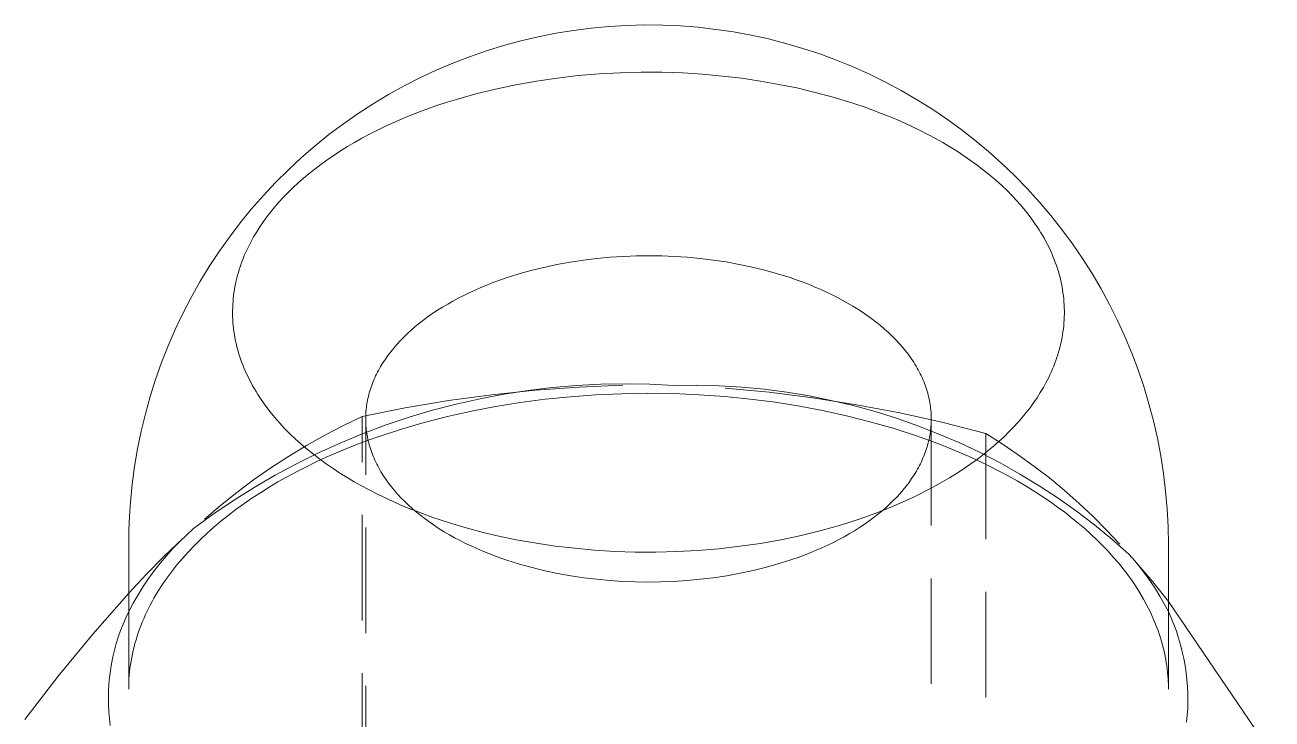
# Model space of a CAD drawing. Header units: millimetres. Extents: x -427 to 4679, y -324 to 2971.
# Drawn here: x 4323.61 to 4338.6, y 914.58 to 922.93 of the extents above; entities that cross this region are included whole.
import ezdxf

# ---------------------------------------------------------------- set-up
doc = ezdxf.new("R2010")
doc.units = ezdxf.units.MM
doc.linetypes.add('HIDDEN', pattern=[1.905, 1.27, -0.635])
doc.layers.add('ZANO_R', color=7, linetype='Continuous', lineweight=0)
doc.layers.add('ZANO_R_przerywana', color=7, linetype='HIDDEN', lineweight=0)

msp = doc.modelspace()

# ---------------------------------------------------------------- linework, layer by layer
at = {"layer": 'ZANO_R'}
for p, q in [((4330.417, 922.896), (4330.632, 922.916)), ((4330.632, 922.916), (4330.847, 922.929)), ((4330.847, 922.929), (4331.062, 922.934)), ((4331.062, 922.934), (4331.278, 922.932)), ((4331.278, 922.932), (4331.492, 922.922)), ((4331.492, 922.922), (4331.705, 922.906)), ((4331.705, 922.906), (4331.918, 922.881)), ((4329.57, 922.743), (4329.78, 922.792)), ((4329.78, 922.792), (4329.991, 922.834)), ((4329.991, 922.834), (4330.204, 922.869)), ((4330.204, 922.869), (4330.417, 922.896)), ((4331.918, 922.881), (4332.13, 922.85)), ((4332.13, 922.85), (4332.341, 922.811)), ((4332.341, 922.811), (4332.551, 922.765)), ((4332.551, 922.765), (4332.758, 922.712)), ((4328.953, 922.552), (4329.157, 922.622)), ((4329.157, 922.622), (4329.363, 922.686)), ((4329.363, 922.686), (4329.57, 922.743)), ((4332.758, 922.712), (4332.964, 922.652)), ((4332.964, 922.652), (4333.168, 922.585)), ((4328.554, 922.389), (4328.753, 922.474)), ((4328.753, 922.474), (4328.953, 922.552)), ((4333.168, 922.585), (4333.369, 922.511)), ((4333.369, 922.511), (4333.567, 922.43)), ((4328.359, 922.298), (4328.554, 922.389)), ((4333.567, 922.43), (4333.763, 922.342)), ((4333.763, 922.342), (4333.955, 922.247)), ((4327.979, 922.096), (4328.168, 922.2)), ((4328.168, 922.2), (4328.359, 922.298)), ((4333.955, 922.247), (4334.144, 922.147)), ((4327.795, 921.985), (4327.979, 922.096)), ((4334.144, 922.147), (4334.33, 922.039)), ((4334.33, 922.039), (4334.512, 921.925)), ((4327.438, 921.744), (4327.614, 921.867)), ((4327.614, 921.867), (4327.795, 921.985)), ((4334.512, 921.925), (4334.689, 921.806)), ((4327.265, 921.615), (4327.438, 921.744)), ((4334.689, 921.806), (4334.863, 921.68)), ((4327.098, 921.479), (4327.265, 921.615)), ((4334.863, 921.68), (4335.032, 921.548)), ((4326.935, 921.338), (4327.098, 921.479)), ((4335.032, 921.548), (4335.196, 921.411)), ((4335.196, 921.411), (4335.356, 921.268)), ((4326.777, 921.192), (4326.935, 921.338)), ((4335.356, 921.268), (4335.511, 921.119)), ((4326.624, 921.04), (4326.777, 921.192)), ((4335.511, 921.119), (4335.66, 920.965)), ((4326.477, 920.883), (4326.624, 921.04)), ((4335.66, 920.965), (4335.804, 920.807)), ((4326.335, 920.721), (4326.477, 920.883)), ((4335.804, 920.807), (4335.943, 920.643)), ((4326.199, 920.554), (4326.335, 920.721)), ((4326.068, 920.383), (4326.199, 920.554)), ((4335.943, 920.643), (4336.076, 920.475)), ((4325.944, 920.207), (4326.068, 920.383)), ((4336.076, 920.475), (4336.203, 920.302)), ((4325.826, 920.027), (4325.944, 920.207)), ((4336.203, 920.302), (4336.324, 920.126)), ((4336.324, 920.126), (4336.439, 919.945)), ((4325.714, 919.843), (4325.826, 920.027)), ((4336.439, 919.945), (4336.548, 919.76)), ((4325.608, 919.655), (4325.714, 919.843)), ((4336.548, 919.76), (4336.65, 919.572)), ((4325.509, 919.464), (4325.608, 919.655)), ((4325.416, 919.27), (4325.509, 919.464)), ((4336.65, 919.572), (4336.746, 919.38)), ((4336.746, 919.38), (4336.835, 919.185)), ((4325.331, 919.072), (4325.416, 919.27)), ((4336.835, 919.185), (4336.917, 918.987)), ((4325.252, 918.872), (4325.331, 919.072)), ((4325.18, 918.669), (4325.252, 918.872)), ((4336.917, 918.987), (4336.993, 918.786)), ((4336.993, 918.786), (4337.061, 918.583)), ((4325.115, 918.463), (4325.18, 918.669)), ((4337.061, 918.583), (4337.123, 918.378)), ((4325.057, 918.256), (4325.115, 918.463)), ((4325.007, 918.046), (4325.057, 918.256)), ((4337.123, 918.378), (4337.177, 918.171)), ((4337.177, 918.171), (4337.225, 917.962)), ((4324.964, 917.835), (4325.007, 918.046)), ((4337.225, 917.962), (4337.265, 917.751)), ((4324.928, 917.623), (4324.964, 917.835)), ((4337.265, 917.751), (4337.298, 917.539)), ((4324.899, 917.41), (4324.928, 917.623)), ((4337.298, 917.539), (4337.324, 917.326)), ((4324.878, 917.195), (4324.899, 917.41)), ((4337.324, 917.326), (4337.342, 917.113)), ((4324.866, 917.025), (4324.878, 917.195)), ((4337.342, 917.113), (4337.353, 916.899)), ((4324.859, 916.855), (4324.866, 917.025)), ((4324.857, 916.684), (4324.859, 916.855)), ((4337.353, 916.899), (4337.357, 916.684)), ((4324.857, 914.945), (4324.857, 916.684)), ((4337.357, 916.684), (4337.357, 914.945)), ((4324.857, 916.099), (4324.424, 915.606)), ((4324.821, 915.803), (4324.857, 915.878)), ((4338.604, 914.168), (4337.357, 915.999)), ((4337.357, 915.878), (4337.392, 915.8)), ((4324.759, 915.65), (4324.789, 915.727)), ((4324.789, 915.727), (4324.821, 915.803)), ((4337.392, 915.8), (4337.424, 915.721)), ((4337.424, 915.721), (4337.454, 915.641)), ((4324.424, 915.606), (4324.008, 915.099)), ((4324.707, 915.492), (4324.732, 915.571)), ((4324.732, 915.571), (4324.759, 915.65)), ((4337.454, 915.641), (4337.48, 915.559)), ((4337.48, 915.559), (4337.504, 915.477)), ((4324.666, 915.331), (4324.685, 915.412)), ((4324.685, 915.412), (4324.707, 915.492)), ((4337.504, 915.477), (4337.525, 915.394)), ((4324.65, 915.25), (4324.666, 915.331)), ((4337.525, 915.394), (4337.544, 915.311)), ((4337.544, 915.311), (4337.559, 915.227)), ((4324.627, 915.086), (4324.637, 915.168)), ((4324.637, 915.168), (4324.65, 915.25)), ((4337.559, 915.227), (4337.571, 915.142)), ((4337.571, 915.142), (4337.581, 915.057)), ((4324.008, 915.099), (4323.61, 914.578)), ((4324.614, 914.921), (4324.619, 915.004)), ((4324.619, 915.004), (4324.627, 915.086)), ((4337.581, 915.057), (4337.588, 914.972)), ((4337.588, 914.972), (4337.591, 914.886)), ((4324.613, 914.838), (4324.614, 914.921)), ((4324.614, 914.755), (4324.613, 914.838)), ((4337.591, 914.886), (4337.592, 914.801)), ((4324.618, 914.672), (4324.614, 914.755)), ((4324.625, 914.59), (4324.618, 914.672)), ((4337.59, 914.715), (4337.585, 914.63)), ((4337.592, 914.801), (4337.59, 914.715)), ((4324.634, 914.507), (4324.625, 914.59)), ((4337.585, 914.63), (4337.577, 914.545))]:
    msp.add_line(p, q, dxfattribs=at)
at = {"layer": 'ZANO_R_przerywana'}
for p, q in [((4330.261, 922.324), (4330.009, 922.295)), ((4330.514, 922.345), (4330.261, 922.324)), ((4330.766, 922.358), (4330.514, 922.345)), ((4331.018, 922.365), (4330.766, 922.358)), ((4331.267, 922.364), (4331.018, 922.365)), ((4331.514, 922.356), (4331.267, 922.364)), ((4331.756, 922.341), (4331.514, 922.356)), ((4331.995, 922.319), (4331.756, 922.341)), ((4332.227, 922.292), (4331.995, 922.319)), ((4329.269, 922.163), (4329.031, 922.105)), ((4329.512, 922.214), (4329.269, 922.163)), ((4329.759, 922.258), (4329.512, 922.214)), ((4330.009, 922.295), (4329.759, 922.258)), ((4332.455, 922.258), (4332.227, 922.292)), ((4332.675, 922.219), (4332.455, 922.258)), ((4332.889, 922.176), (4332.675, 922.219)), ((4333.095, 922.127), (4332.889, 922.176)), ((4328.685, 922.004), (4328.573, 921.967)), ((4328.799, 922.039), (4328.685, 922.004)), ((4329.031, 922.105), (4328.799, 922.039)), ((4333.298, 922.073), (4333.095, 922.127)), ((4333.5, 922.013), (4333.298, 922.073)), ((4333.7, 921.947), (4333.5, 922.013)), ((4328.355, 921.889), (4328.249, 921.847)), ((4328.463, 921.929), (4328.355, 921.889)), ((4328.573, 921.967), (4328.463, 921.929)), ((4333.897, 921.874), (4333.7, 921.947)), ((4333.994, 921.835), (4333.897, 921.874)), ((4327.945, 921.715), (4327.848, 921.668)), ((4328.044, 921.76), (4327.945, 921.715)), ((4328.146, 921.805), (4328.044, 921.76)), ((4328.249, 921.847), (4328.146, 921.805)), ((4334.091, 921.795), (4333.994, 921.835)), ((4334.187, 921.752), (4334.091, 921.795)), ((4334.281, 921.709), (4334.187, 921.752)), ((4334.374, 921.664), (4334.281, 921.709)), ((4327.662, 921.571), (4327.573, 921.521)), ((4327.754, 921.62), (4327.662, 921.571)), ((4327.848, 921.668), (4327.754, 921.62)), ((4334.466, 921.617), (4334.374, 921.664)), ((4334.556, 921.568), (4334.466, 921.617)), ((4334.644, 921.518), (4334.556, 921.568)), ((4327.403, 921.418), (4327.322, 921.365)), ((4327.487, 921.47), (4327.403, 921.418)), ((4327.573, 921.521), (4327.487, 921.47)), ((4334.731, 921.467), (4334.644, 921.518)), ((4334.816, 921.414), (4334.731, 921.467)), ((4334.899, 921.36), (4334.816, 921.414)), ((4327.168, 921.257), (4327.095, 921.201)), ((4327.243, 921.311), (4327.168, 921.257)), ((4327.322, 921.365), (4327.243, 921.311)), ((4334.98, 921.304), (4334.899, 921.36)), ((4335.059, 921.246), (4334.98, 921.304)), ((4327.025, 921.146), (4326.958, 921.089)), ((4327.095, 921.201), (4327.025, 921.146)), ((4335.136, 921.188), (4335.059, 921.246)), ((4335.21, 921.128), (4335.136, 921.188)), ((4335.282, 921.067), (4335.21, 921.128)), ((4326.831, 920.975), (4326.773, 920.918)), ((4326.893, 921.033), (4326.831, 920.975)), ((4326.958, 921.089), (4326.893, 921.033)), ((4335.351, 921.005), (4335.282, 921.067)), ((4335.417, 920.941), (4335.351, 921.005)), ((4326.663, 920.802), (4326.612, 920.744)), ((4326.716, 920.86), (4326.663, 920.802)), ((4326.773, 920.918), (4326.716, 920.86)), ((4335.481, 920.877), (4335.417, 920.941)), ((4335.542, 920.811), (4335.481, 920.877)), ((4335.6, 920.744), (4335.542, 920.811)), ((4326.564, 920.685), (4326.519, 920.627)), ((4326.612, 920.744), (4326.564, 920.685)), ((4335.655, 920.677), (4335.6, 920.744)), ((4335.708, 920.608), (4335.655, 920.677)), ((4326.435, 920.507), (4326.396, 920.446)), ((4326.476, 920.568), (4326.435, 920.507)), ((4326.519, 920.627), (4326.476, 920.568)), ((4335.757, 920.539), (4335.708, 920.608)), ((4335.78, 920.504), (4335.757, 920.539)), ((4335.803, 920.469), (4335.78, 920.504)), ((4326.359, 920.384), (4326.324, 920.321)), ((4326.396, 920.446), (4326.359, 920.384)), ((4335.825, 920.434), (4335.803, 920.469)), ((4335.846, 920.399), (4335.825, 920.434)), ((4335.866, 920.364), (4335.846, 920.399)), ((4335.885, 920.328), (4335.866, 920.364)), ((4326.276, 920.224), (4326.262, 920.191)), ((4326.292, 920.257), (4326.276, 920.224)), ((4326.324, 920.321), (4326.292, 920.257)), ((4335.904, 920.292), (4335.885, 920.328)), ((4335.922, 920.256), (4335.904, 920.292)), ((4335.939, 920.22), (4335.922, 920.256)), ((4335.955, 920.184), (4335.939, 920.22)), ((4326.209, 920.059), (4326.197, 920.025)), ((4326.221, 920.092), (4326.209, 920.059)), ((4326.234, 920.126), (4326.221, 920.092)), ((4326.247, 920.159), (4326.234, 920.126)), ((4326.262, 920.191), (4326.247, 920.159)), ((4329.847, 920.018), (4330.006, 920.052)), ((4330.006, 920.052), (4330.166, 920.081)), ((4330.166, 920.081), (4330.327, 920.106)), ((4330.327, 920.106), (4330.487, 920.125)), ((4330.487, 920.125), (4330.647, 920.14)), ((4330.647, 920.14), (4330.805, 920.15)), ((4330.805, 920.15), (4330.962, 920.156)), ((4330.962, 920.156), (4331.116, 920.158)), ((4331.116, 920.158), (4331.268, 920.156)), ((4331.268, 920.156), (4331.419, 920.15)), ((4331.419, 920.15), (4331.572, 920.139)), ((4331.572, 920.139), (4331.727, 920.125)), ((4331.727, 920.125), (4331.883, 920.106)), ((4331.883, 920.106), (4332.039, 920.083)), ((4332.039, 920.083), (4332.196, 920.054)), ((4332.196, 920.054), (4332.352, 920.022)), ((4335.97, 920.148), (4335.955, 920.184)), ((4335.985, 920.112), (4335.97, 920.148)), ((4335.998, 920.076), (4335.985, 920.112)), ((4336.011, 920.039), (4335.998, 920.076)), ((4326.166, 919.923), (4326.157, 919.888)), ((4326.176, 919.957), (4326.166, 919.923)), ((4326.186, 919.991), (4326.176, 919.957)), ((4326.197, 920.025), (4326.186, 919.991)), ((4329.383, 919.887), (4329.458, 919.912)), ((4329.458, 919.912), (4329.535, 919.935)), ((4329.535, 919.935), (4329.69, 919.979)), ((4329.69, 919.979), (4329.847, 920.018)), ((4332.352, 920.022), (4332.506, 919.984)), ((4332.506, 919.984), (4332.659, 919.941)), ((4332.659, 919.941), (4332.809, 919.894)), ((4336.023, 920.003), (4336.011, 920.039)), ((4336.035, 919.967), (4336.023, 920.003)), ((4336.045, 919.93), (4336.035, 919.967)), ((4336.055, 919.894), (4336.045, 919.93)), ((4326.135, 919.784), (4326.129, 919.749)), ((4326.142, 919.819), (4326.135, 919.784)), ((4326.149, 919.854), (4326.142, 919.819)), ((4326.157, 919.888), (4326.149, 919.854)), ((4329.021, 919.745), (4329.091, 919.776)), ((4329.091, 919.776), (4329.162, 919.805)), ((4329.162, 919.805), (4329.235, 919.834)), ((4329.235, 919.834), (4329.308, 919.861)), ((4329.308, 919.861), (4329.383, 919.887)), ((4332.809, 919.894), (4332.883, 919.869)), ((4332.883, 919.869), (4332.956, 919.842)), ((4332.956, 919.842), (4333.029, 919.814)), ((4333.029, 919.814), (4333.1, 919.785)), ((4333.1, 919.785), (4333.17, 919.755)), ((4333.17, 919.755), (4333.238, 919.724)), ((4336.063, 919.857), (4336.055, 919.894)), ((4336.071, 919.821), (4336.063, 919.857)), ((4336.079, 919.784), (4336.071, 919.821)), ((4336.085, 919.748), (4336.079, 919.784)), ((4326.112, 919.607), (4326.109, 919.571)), ((4326.115, 919.642), (4326.112, 919.607)), ((4326.119, 919.678), (4326.115, 919.642)), ((4326.123, 919.713), (4326.119, 919.678)), ((4326.129, 919.749), (4326.123, 919.713)), ((4328.692, 919.577), (4328.755, 919.612)), ((4328.755, 919.612), (4328.819, 919.647)), ((4328.819, 919.647), (4328.885, 919.681)), ((4328.885, 919.681), (4328.952, 919.713)), ((4328.952, 919.713), (4329.021, 919.745)), ((4333.238, 919.724), (4333.306, 919.692)), ((4333.306, 919.692), (4333.372, 919.659)), ((4333.372, 919.659), (4333.437, 919.624)), ((4333.437, 919.624), (4333.5, 919.589)), ((4336.09, 919.711), (4336.085, 919.748)), ((4336.095, 919.675), (4336.09, 919.711)), ((4336.099, 919.639), (4336.095, 919.675)), ((4336.102, 919.602), (4336.099, 919.639)), ((4336.104, 919.566), (4336.102, 919.602)), ((4326.108, 919.535), (4326.107, 919.499)), ((4326.107, 919.499), (4326.107, 919.463)), ((4326.107, 919.463), (4326.107, 919.427)), ((4326.109, 919.571), (4326.108, 919.535)), ((4328.458, 919.426), (4328.514, 919.465)), ((4328.514, 919.465), (4328.571, 919.503)), ((4328.571, 919.503), (4328.631, 919.54)), ((4328.631, 919.54), (4328.692, 919.577)), ((4333.5, 919.589), (4333.562, 919.553)), ((4333.562, 919.553), (4333.622, 919.516)), ((4333.622, 919.516), (4333.68, 919.478)), ((4333.68, 919.478), (4333.737, 919.439)), ((4336.106, 919.53), (4336.104, 919.566)), ((4336.107, 919.494), (4336.106, 919.53)), ((4336.106, 919.422), (4336.107, 919.458)), ((4336.107, 919.458), (4336.107, 919.494)), ((4326.107, 919.427), (4326.109, 919.391)), ((4326.109, 919.391), (4326.111, 919.355)), ((4326.111, 919.355), (4326.114, 919.318)), ((4326.114, 919.318), (4326.118, 919.282)), ((4328.254, 919.263), (4328.302, 919.305)), ((4328.302, 919.305), (4328.352, 919.346)), ((4328.352, 919.346), (4328.404, 919.386)), ((4328.404, 919.386), (4328.458, 919.426)), ((4333.737, 919.439), (4333.792, 919.399)), ((4333.792, 919.399), (4333.845, 919.359)), ((4333.845, 919.359), (4333.896, 919.317)), ((4333.896, 919.317), (4333.945, 919.276)), ((4336.095, 919.279), (4336.099, 919.314)), ((4336.099, 919.314), (4336.102, 919.35)), ((4336.102, 919.35), (4336.104, 919.386)), ((4336.104, 919.386), (4336.106, 919.422)), ((4326.118, 919.282), (4326.123, 919.245)), ((4326.123, 919.245), (4326.128, 919.209)), ((4326.128, 919.209), (4326.135, 919.173)), ((4326.135, 919.173), (4326.142, 919.136)), ((4328.122, 919.135), (4328.164, 919.178)), ((4328.164, 919.178), (4328.208, 919.221)), ((4328.208, 919.221), (4328.254, 919.263)), ((4333.945, 919.276), (4333.992, 919.233)), ((4333.992, 919.233), (4334.037, 919.19)), ((4334.037, 919.19), (4334.08, 919.146)), ((4336.072, 919.138), (4336.079, 919.173)), ((4336.079, 919.173), (4336.085, 919.208)), ((4336.085, 919.208), (4336.09, 919.243)), ((4336.09, 919.243), (4336.095, 919.279)), ((4326.142, 919.136), (4326.15, 919.1)), ((4326.15, 919.1), (4326.159, 919.063)), ((4326.159, 919.063), (4326.168, 919.027)), ((4326.168, 919.027), (4326.179, 918.99)), ((4327.974, 918.958), (4328.008, 919.003)), ((4328.008, 919.003), (4328.044, 919.047)), ((4328.044, 919.047), (4328.082, 919.091)), ((4328.082, 919.091), (4328.122, 919.135)), ((4334.08, 919.146), (4334.121, 919.102)), ((4334.121, 919.102), (4334.16, 919.058)), ((4334.16, 919.058), (4334.197, 919.013)), ((4334.197, 919.013), (4334.232, 918.968)), ((4336.037, 919), (4336.047, 919.034)), ((4336.047, 919.034), (4336.056, 919.069)), ((4336.056, 919.069), (4336.064, 919.103)), ((4336.064, 919.103), (4336.072, 919.138)), ((4326.179, 918.99), (4326.19, 918.954)), ((4326.19, 918.954), (4326.202, 918.917)), ((4326.202, 918.917), (4326.215, 918.881)), ((4326.215, 918.881), (4326.229, 918.845)), ((4327.886, 918.824), (4327.913, 918.869)), ((4327.913, 918.869), (4327.943, 918.914)), ((4327.943, 918.914), (4327.974, 918.958)), ((4334.232, 918.968), (4334.265, 918.922)), ((4334.265, 918.922), (4334.295, 918.876)), ((4334.295, 918.876), (4334.31, 918.853)), ((4334.31, 918.853), (4334.324, 918.83)), ((4335.979, 918.831), (4335.992, 918.865)), ((4335.992, 918.865), (4336.005, 918.898)), ((4336.005, 918.898), (4336.016, 918.932)), ((4336.016, 918.932), (4336.027, 918.966)), ((4336.027, 918.966), (4336.037, 919)), ((4326.229, 918.845), (4326.243, 918.809)), ((4326.243, 918.809), (4326.258, 918.772)), ((4326.258, 918.772), (4326.275, 918.736)), ((4326.275, 918.736), (4326.292, 918.7)), ((4327.816, 918.688), (4327.826, 918.711)), ((4327.826, 918.711), (4327.837, 918.733)), ((4327.837, 918.733), (4327.848, 918.756)), ((4327.848, 918.756), (4327.86, 918.779)), ((4327.86, 918.779), (4327.873, 918.801)), ((4327.873, 918.801), (4327.886, 918.824)), ((4334.324, 918.83), (4334.337, 918.807)), ((4334.337, 918.807), (4334.35, 918.784)), ((4334.35, 918.784), (4334.362, 918.761)), ((4334.362, 918.761), (4334.374, 918.738)), ((4334.374, 918.738), (4334.385, 918.715)), ((4334.385, 918.715), (4334.396, 918.691)), ((4335.922, 918.7), (4335.937, 918.733)), ((4335.937, 918.733), (4335.952, 918.765)), ((4335.952, 918.765), (4335.966, 918.798)), ((4335.966, 918.798), (4335.979, 918.831)), ((4326.292, 918.7), (4326.309, 918.665)), ((4326.309, 918.665), (4326.328, 918.629)), ((4326.328, 918.629), (4326.347, 918.593)), ((4326.347, 918.593), (4326.368, 918.558)), ((4326.368, 918.558), (4326.389, 918.523)), ((4327.757, 918.531), (4327.764, 918.553)), ((4327.764, 918.553), (4327.771, 918.575)), ((4327.771, 918.575), (4327.779, 918.598)), ((4327.779, 918.598), (4327.788, 918.62)), ((4327.788, 918.62), (4327.796, 918.643)), ((4327.796, 918.643), (4327.806, 918.666)), ((4327.806, 918.666), (4327.816, 918.688)), ((4329.659, 918.537), (4329.95, 918.572)), ((4330.272, 918.578), (4329.746, 918.54)), ((4329.95, 918.572), (4330.242, 918.597)), ((4330.242, 918.597), (4330.535, 918.611)), ((4330.798, 918.599), (4330.272, 918.578)), ((4330.535, 918.611), (4330.828, 918.616)), ((4330.828, 918.616), (4331.121, 918.611)), ((4331.121, 918.611), (4331.414, 918.596)), ((4331.414, 918.596), (4331.686, 918.599)), ((4331.686, 918.599), (4331.958, 918.592)), ((4331.958, 918.592), (4332.229, 918.576)), ((4332.557, 918.515), (4332.028, 918.565)), ((4332.229, 918.576), (4332.499, 918.551)), ((4332.499, 918.551), (4332.769, 918.516)), ((4334.396, 918.691), (4334.406, 918.668)), ((4334.406, 918.668), (4334.416, 918.645)), ((4334.416, 918.645), (4334.425, 918.622)), ((4334.425, 918.622), (4334.434, 918.599)), ((4334.434, 918.599), (4334.442, 918.576)), ((4334.442, 918.576), (4334.45, 918.553)), ((4334.45, 918.553), (4334.457, 918.529)), ((4335.817, 918.511), (4335.854, 918.573)), ((4335.854, 918.573), (4335.889, 918.636)), ((4335.889, 918.636), (4335.922, 918.7)), ((4326.389, 918.523), (4326.411, 918.487)), ((4326.411, 918.487), (4326.433, 918.452)), ((4326.433, 918.452), (4326.457, 918.417)), ((4326.457, 918.417), (4326.506, 918.348)), ((4327.725, 918.397), (4327.729, 918.419)), ((4327.729, 918.419), (4327.734, 918.441)), ((4327.734, 918.441), (4327.739, 918.464)), ((4327.739, 918.464), (4327.744, 918.486)), ((4327.744, 918.486), (4327.75, 918.508)), ((4327.75, 918.508), (4327.757, 918.531)), ((4328.701, 918.415), (4328.182, 918.328)), ((4329.223, 918.486), (4328.701, 918.415)), ((4328.795, 918.374), (4329.081, 918.438)), ((4329.081, 918.438), (4329.369, 918.492)), ((4329.746, 918.54), (4329.223, 918.486)), ((4329.369, 918.492), (4329.659, 918.537)), ((4329.864, 918.431), (4329.565, 918.392)), ((4330.168, 918.462), (4329.864, 918.431)), ((4330.474, 918.484), (4330.168, 918.462)), ((4330.783, 918.498), (4330.474, 918.484)), ((4331.093, 918.503), (4330.783, 918.498)), ((4331.405, 918.499), (4331.093, 918.503)), ((4331.716, 918.486), (4331.405, 918.499)), ((4332.024, 918.464), (4331.716, 918.486)), ((4332.329, 918.434), (4332.024, 918.464)), ((4332.63, 918.395), (4332.329, 918.434)), ((4333.084, 918.449), (4332.557, 918.515)), ((4332.769, 918.516), (4333.037, 918.472)), ((4333.037, 918.472), (4333.303, 918.418)), ((4333.608, 918.366), (4333.084, 918.449)), ((4333.303, 918.418), (4333.568, 918.355)), ((4334.457, 918.529), (4334.464, 918.506)), ((4334.464, 918.506), (4334.47, 918.483)), ((4334.47, 918.483), (4334.475, 918.46)), ((4334.475, 918.46), (4334.481, 918.437)), ((4334.481, 918.437), (4334.485, 918.415)), ((4334.485, 918.415), (4334.49, 918.392)), ((4335.737, 918.389), (4335.778, 918.449)), ((4335.778, 918.449), (4335.817, 918.511)), ((4326.506, 918.348), (4326.558, 918.28)), ((4326.558, 918.28), (4326.613, 918.212)), ((4328.182, 918.328), (4327.666, 918.224)), ((4327.708, 918.244), (4327.709, 918.266)), ((4327.709, 918.266), (4327.71, 918.288)), ((4327.71, 918.288), (4327.712, 918.309)), ((4327.712, 918.309), (4327.715, 918.331)), ((4327.715, 918.331), (4327.718, 918.353)), ((4327.718, 918.353), (4327.721, 918.375)), ((4327.721, 918.375), (4327.725, 918.397)), ((4328.23, 918.216), (4328.511, 918.299)), ((4328.511, 918.299), (4328.795, 918.374)), ((4328.978, 918.289), (4328.691, 918.225)), ((4329.269, 918.344), (4328.978, 918.289)), ((4329.565, 918.392), (4329.269, 918.344)), ((4332.926, 918.348), (4332.63, 918.395)), ((4333.218, 918.292), (4332.926, 918.348)), ((4333.505, 918.229), (4333.218, 918.292)), ((4333.568, 918.355), (4333.83, 918.283)), ((4334.13, 918.266), (4333.608, 918.366)), ((4333.83, 918.283), (4334.089, 918.202)), ((4334.648, 918.151), (4334.13, 918.266)), ((4334.49, 918.392), (4334.493, 918.369)), ((4334.493, 918.369), (4334.497, 918.346)), ((4334.497, 918.346), (4334.499, 918.324)), ((4334.499, 918.324), (4334.502, 918.301)), ((4334.502, 918.301), (4334.504, 918.279)), ((4334.504, 918.279), (4334.505, 918.256)), ((4334.505, 918.256), (4334.506, 918.234)), ((4335.601, 918.213), (4335.649, 918.272)), ((4335.649, 918.272), (4335.694, 918.33)), ((4335.694, 918.33), (4335.737, 918.389)), ((4326.613, 918.212), (4326.671, 918.146)), ((4326.671, 918.146), (4326.732, 918.08)), ((4327.438, 918.115), (4327.214, 917.998)), ((4327.666, 918.224), (4327.438, 918.115)), ((4327.666, 913.865), (4327.666, 918.224)), ((4327.677, 918.02), (4327.952, 918.123)), ((4327.707, 918.222), (4327.708, 918.244)), ((4327.707, 918.2), (4327.707, 918.222)), ((4327.707, 918.178), (4327.707, 918.2)), ((4327.707, 909.904), (4327.707, 918.195)), ((4327.707, 918.156), (4327.707, 918.178)), ((4327.708, 918.134), (4327.707, 918.156)), ((4327.71, 918.111), (4327.708, 918.134)), ((4327.712, 918.089), (4327.71, 918.111)), ((4327.952, 918.123), (4328.23, 918.216)), ((4328.411, 918.153), (4328.136, 918.073)), ((4328.691, 918.225), (4328.411, 918.153)), ((4333.785, 918.157), (4333.505, 918.229)), ((4334.059, 918.078), (4333.785, 918.157)), ((4334.089, 918.202), (4334.345, 918.112)), ((4334.345, 918.112), (4334.599, 918.013)), ((4334.503, 918.102), (4334.501, 918.08)), ((4334.504, 918.124), (4334.503, 918.102)), ((4334.506, 918.146), (4334.504, 918.124)), ((4334.506, 918.234), (4334.507, 918.212)), ((4334.507, 918.189), (4334.506, 918.167)), ((4334.506, 918.167), (4334.506, 918.146)), ((4334.507, 918.212), (4334.507, 918.189)), ((4334.507, 918.181), (4334.507, 909.904)), ((4335.163, 918.019), (4334.648, 918.151)), ((4335.497, 918.097), (4335.55, 918.155)), ((4335.55, 918.155), (4335.601, 918.213)), ((4326.732, 918.08), (4326.796, 918.016)), ((4326.796, 918.016), (4326.863, 917.952)), ((4326.863, 917.952), (4326.932, 917.89)), ((4327.214, 917.998), (4326.994, 917.874)), ((4327.406, 917.908), (4327.677, 918.02)), ((4327.714, 918.066), (4327.712, 918.089)), ((4327.717, 918.044), (4327.714, 918.066)), ((4327.72, 918.021), (4327.717, 918.044)), ((4327.724, 917.998), (4327.72, 918.021)), ((4327.728, 917.975), (4327.724, 917.998)), ((4327.733, 917.952), (4327.728, 917.975)), ((4327.738, 917.929), (4327.733, 917.952)), ((4327.869, 917.985), (4327.738, 917.939)), ((4328.136, 918.073), (4327.869, 917.985)), ((4334.327, 917.991), (4334.059, 918.078)), ((4334.586, 917.897), (4334.327, 917.991)), ((4334.484, 917.971), (4334.48, 917.948)), ((4334.489, 917.993), (4334.484, 917.971)), ((4334.492, 918.015), (4334.489, 917.993)), ((4334.496, 918.037), (4334.492, 918.015)), ((4334.498, 918.058), (4334.496, 918.037)), ((4334.501, 918.08), (4334.498, 918.058)), ((4334.599, 918.013), (4334.848, 917.906)), ((4335.36, 917.895), (4335.163, 918.019)), ((4335.163, 918.019), (4335.163, 913.66)), ((4335.32, 917.924), (4335.382, 917.981)), ((4335.382, 917.981), (4335.441, 918.039)), ((4335.441, 918.039), (4335.497, 918.097)), ((4326.994, 917.874), (4326.778, 917.743)), ((4326.932, 917.89), (4327.003, 917.829)), ((4327.003, 917.829), (4327.078, 917.769)), ((4327.139, 917.787), (4327.406, 917.908)), ((4327.481, 917.84), (4327.356, 917.787)), ((4327.608, 917.89), (4327.481, 917.84)), ((4327.738, 917.939), (4327.608, 917.89)), ((4327.744, 917.906), (4327.738, 917.929)), ((4327.75, 917.883), (4327.744, 917.906)), ((4327.756, 917.86), (4327.75, 917.883)), ((4327.764, 917.837), (4327.756, 917.86)), ((4327.771, 917.814), (4327.764, 917.837)), ((4327.779, 917.791), (4327.771, 917.814)), ((4334.442, 917.814), (4334.434, 917.792)), ((4334.45, 917.837), (4334.442, 917.814)), ((4334.457, 917.859), (4334.45, 917.837)), ((4334.463, 917.882), (4334.457, 917.859)), ((4334.469, 917.904), (4334.463, 917.882)), ((4334.475, 917.926), (4334.469, 917.904)), ((4334.48, 917.948), (4334.475, 917.926)), ((4334.713, 917.847), (4334.586, 917.897)), ((4334.838, 917.795), (4334.713, 917.847)), ((4334.848, 917.906), (4335.094, 917.789)), ((4335.118, 917.755), (4335.188, 917.811)), ((4335.188, 917.811), (4335.256, 917.867)), ((4335.256, 917.867), (4335.32, 917.924)), ((4335.553, 917.764), (4335.36, 917.895)), ((4326.778, 917.743), (4326.567, 917.605)), ((4326.618, 917.517), (4326.876, 917.656)), ((4326.876, 917.656), (4327.139, 917.787)), ((4327.112, 917.677), (4326.993, 917.619)), ((4327.078, 917.769), (4327.154, 917.71)), ((4327.233, 917.733), (4327.112, 917.677)), ((4327.154, 917.71), (4327.233, 917.653)), ((4327.356, 917.787), (4327.233, 917.733)), ((4327.233, 917.653), (4327.314, 917.597)), ((4327.788, 917.768), (4327.779, 917.791)), ((4327.797, 917.745), (4327.788, 917.768)), ((4327.807, 917.721), (4327.797, 917.745)), ((4327.817, 917.698), (4327.807, 917.721)), ((4327.828, 917.675), (4327.817, 917.698)), ((4327.839, 917.652), (4327.828, 917.675)), ((4327.851, 917.629), (4327.839, 917.652)), ((4334.376, 917.656), (4334.365, 917.634)), ((4334.387, 917.679), (4334.376, 917.656)), ((4334.398, 917.702), (4334.387, 917.679)), ((4334.407, 917.724), (4334.398, 917.702)), ((4334.417, 917.747), (4334.407, 917.724)), ((4334.426, 917.769), (4334.417, 917.747)), ((4334.434, 917.792), (4334.426, 917.769)), ((4334.961, 917.742), (4334.838, 917.795)), ((4335.081, 917.687), (4334.961, 917.742)), ((4334.97, 917.646), (4335.045, 917.7)), ((4335.045, 917.7), (4335.118, 917.755)), ((4335.2, 917.63), (4335.081, 917.687)), ((4335.094, 917.789), (4335.335, 917.665)), ((4335.335, 917.665), (4335.572, 917.532)), ((4335.741, 917.628), (4335.553, 917.764)), ((4326.567, 917.605), (4326.359, 917.461)), ((4326.365, 917.369), (4326.618, 917.517)), ((4326.876, 917.56), (4326.763, 917.498)), ((4326.993, 917.619), (4326.876, 917.56)), ((4327.314, 917.597), (4327.397, 917.543)), ((4327.397, 917.543), (4327.482, 917.49)), ((4327.863, 917.606), (4327.851, 917.629)), ((4327.876, 917.583), (4327.863, 917.606)), ((4327.89, 917.559), (4327.876, 917.583)), ((4327.904, 917.536), (4327.89, 917.559)), ((4327.918, 917.513), (4327.904, 917.536)), ((4327.949, 917.468), (4327.918, 917.513)), ((4334.3, 917.521), (4334.27, 917.476)), ((4334.327, 917.566), (4334.3, 917.521)), ((4334.34, 917.589), (4334.327, 917.566)), ((4334.353, 917.611), (4334.34, 917.589)), ((4334.365, 917.634), (4334.353, 917.611)), ((4334.726, 917.487), (4334.81, 917.539)), ((4334.81, 917.539), (4334.891, 917.592)), ((4334.891, 917.592), (4334.97, 917.646)), ((4335.316, 917.571), (4335.2, 917.63)), ((4335.429, 917.51), (4335.316, 917.571)), ((4335.54, 917.448), (4335.429, 917.51)), ((4335.572, 917.532), (4335.804, 917.39)), ((4335.926, 917.485), (4335.741, 917.628)), ((4326.117, 917.213), (4326.365, 917.369)), ((4326.359, 917.461), (4326.157, 917.31)), ((4326.544, 917.372), (4326.44, 917.307)), ((4326.652, 917.436), (4326.544, 917.372)), ((4326.763, 917.498), (4326.652, 917.436)), ((4327.482, 917.49), (4327.569, 917.438)), ((4327.569, 917.438), (4327.657, 917.389)), ((4327.657, 917.389), (4327.748, 917.34)), ((4327.981, 917.422), (4327.949, 917.468)), ((4328.016, 917.377), (4327.981, 917.422)), ((4328.053, 917.332), (4328.016, 917.377)), ((4334.205, 917.387), (4334.169, 917.342)), ((4334.239, 917.431), (4334.205, 917.387)), ((4334.27, 917.476), (4334.239, 917.431)), ((4334.459, 917.337), (4334.551, 917.386)), ((4334.551, 917.386), (4334.64, 917.436)), ((4334.64, 917.436), (4334.726, 917.487)), ((4335.649, 917.384), (4335.54, 917.448)), ((4335.755, 917.318), (4335.649, 917.384)), ((4335.804, 917.39), (4336.031, 917.241)), ((4336.105, 917.337), (4335.926, 917.485)), ((4325.874, 917.048), (4326.117, 917.213)), ((4326.157, 917.31), (4325.959, 917.153)), ((4326.338, 917.24), (4326.24, 917.173)), ((4326.44, 917.307), (4326.338, 917.24)), ((4327.748, 917.34), (4327.839, 917.293)), ((4327.839, 917.293), (4327.932, 917.248)), ((4327.932, 917.248), (4328.027, 917.204)), ((4328.027, 917.204), (4328.122, 917.162)), ((4328.092, 917.287), (4328.053, 917.332)), ((4328.133, 917.243), (4328.092, 917.287)), ((4328.176, 917.2), (4328.133, 917.243)), ((4334.05, 917.212), (4334.005, 917.169)), ((4334.092, 917.255), (4334.05, 917.212)), ((4334.132, 917.299), (4334.092, 917.255)), ((4334.169, 917.342), (4334.132, 917.299)), ((4334.169, 917.196), (4334.268, 917.242)), ((4334.268, 917.242), (4334.365, 917.289)), ((4334.365, 917.289), (4334.459, 917.337)), ((4335.848, 917.258), (4335.755, 917.318)), ((4335.938, 917.196), (4335.848, 917.258)), ((4336.031, 917.241), (4336.253, 917.084)), ((4336.28, 917.183), (4336.105, 917.337)), ((4325.959, 917.153), (4325.767, 916.989)), ((4326.145, 917.104), (4326.054, 917.034)), ((4326.24, 917.173), (4326.145, 917.104)), ((4328.122, 917.162), (4328.219, 917.122)), ((4328.221, 917.157), (4328.176, 917.2)), ((4328.219, 917.122), (4328.316, 917.083)), ((4328.268, 917.114), (4328.221, 917.157)), ((4328.318, 917.072), (4328.268, 917.114)), ((4328.316, 917.083), (4328.514, 917.01)), ((4328.369, 917.031), (4328.318, 917.072)), ((4333.75, 917.028), (4333.858, 917.068)), ((4333.858, 917.068), (4333.964, 917.109)), ((4333.911, 917.085), (4333.861, 917.044)), ((4333.959, 917.127), (4333.911, 917.085)), ((4334.005, 917.169), (4333.959, 917.127)), ((4333.964, 917.109), (4334.068, 917.152)), ((4334.068, 917.152), (4334.169, 917.196)), ((4336.026, 917.134), (4335.938, 917.196)), ((4336.112, 917.071), (4336.026, 917.134)), ((4336.194, 917.006), (4336.112, 917.071)), ((4336.253, 917.084), (4336.469, 916.919)), ((4336.45, 917.023), (4336.28, 917.183)), ((4325.638, 916.875), (4325.874, 917.048)), ((4325.965, 916.963), (4325.88, 916.891)), ((4326.054, 917.034), (4325.965, 916.963)), ((4328.422, 916.991), (4328.369, 917.031)), ((4328.476, 916.951), (4328.422, 916.991)), ((4328.533, 916.912), (4328.476, 916.951)), ((4328.514, 917.01), (4328.714, 916.944)), ((4328.591, 916.874), (4328.533, 916.912)), ((4328.714, 916.944), (4328.915, 916.884)), ((4333.182, 916.852), (4333.415, 916.918)), ((4333.415, 916.918), (4333.528, 916.953)), ((4333.528, 916.953), (4333.64, 916.99)), ((4333.64, 916.99), (4333.75, 917.028)), ((4333.7, 916.925), (4333.642, 916.887)), ((4333.755, 916.964), (4333.7, 916.925)), ((4333.809, 917.004), (4333.755, 916.964)), ((4333.861, 917.044), (4333.809, 917.004)), ((4336.274, 916.941), (4336.194, 917.006)), ((4336.351, 916.875), (4336.274, 916.941)), ((4336.614, 916.858), (4336.45, 917.023)), ((4336.469, 916.919), (4336.679, 916.747)), ((4325.508, 916.757), (4325.285, 916.543)), ((4325.468, 916.717), (4325.552, 916.798)), ((4325.552, 916.798), (4325.638, 916.875)), ((4325.798, 916.818), (4325.719, 916.744)), ((4325.88, 916.891), (4325.798, 916.818)), ((4328.651, 916.837), (4328.591, 916.874)), ((4328.713, 916.801), (4328.651, 916.837)), ((4328.776, 916.765), (4328.713, 916.801)), ((4328.841, 916.731), (4328.776, 916.765)), ((4328.915, 916.884), (4329.118, 916.83)), ((4329.118, 916.83), (4329.324, 916.781)), ((4329.324, 916.781), (4329.538, 916.737)), ((4332.701, 916.742), (4332.944, 916.794)), ((4332.944, 916.794), (4333.182, 916.852)), ((4333.459, 916.777), (4333.394, 916.743)), ((4333.521, 916.813), (4333.459, 916.777)), ((4333.583, 916.85), (4333.521, 916.813)), ((4333.642, 916.887), (4333.583, 916.85)), ((4336.425, 916.808), (4336.351, 916.875)), ((4336.497, 916.741), (4336.425, 916.808)), ((4336.774, 916.688), (4336.614, 916.858)), ((4325.31, 916.548), (4325.388, 916.634)), ((4325.388, 916.634), (4325.468, 916.717)), ((4325.643, 916.668), (4325.571, 916.593)), ((4325.719, 916.744), (4325.643, 916.668)), ((4328.907, 916.698), (4328.841, 916.731)), ((4328.975, 916.666), (4328.907, 916.698)), ((4329.044, 916.635), (4328.975, 916.666)), ((4329.114, 916.605), (4329.044, 916.635)), ((4329.185, 916.576), (4329.114, 916.605)), ((4329.538, 916.737), (4329.759, 916.699)), ((4329.759, 916.699), (4329.986, 916.665)), ((4329.986, 916.665), (4330.219, 916.638)), ((4330.219, 916.638), (4330.457, 916.616)), ((4330.457, 916.616), (4330.7, 916.601)), ((4331.447, 916.598), (4331.7, 916.612)), ((4331.7, 916.612), (4331.952, 916.633)), ((4331.952, 916.633), (4332.204, 916.662)), ((4332.204, 916.662), (4332.454, 916.698)), ((4332.454, 916.698), (4332.701, 916.742)), ((4333.122, 916.614), (4333.051, 916.585)), ((4333.192, 916.645), (4333.122, 916.614)), ((4333.261, 916.676), (4333.192, 916.645)), ((4333.329, 916.709), (4333.261, 916.676)), ((4333.394, 916.743), (4333.329, 916.709)), ((4336.566, 916.672), (4336.497, 916.741)), ((4336.632, 916.603), (4336.566, 916.672)), ((4336.695, 916.533), (4336.632, 916.603)), ((4336.679, 916.747), (4336.883, 916.568)), ((4325.285, 916.543), (4325.068, 916.324)), ((4325.165, 916.368), (4325.236, 916.459)), ((4325.236, 916.459), (4325.31, 916.548)), ((4325.502, 916.516), (4325.437, 916.438)), ((4325.571, 916.593), (4325.502, 916.516)), ((4329.257, 916.548), (4329.185, 916.576)), ((4329.33, 916.521), (4329.257, 916.548)), ((4329.404, 916.496), (4329.33, 916.521)), ((4329.554, 916.448), (4329.404, 916.496)), ((4330.7, 916.601), (4330.946, 916.593)), ((4330.946, 916.593), (4331.196, 916.592)), ((4331.196, 916.592), (4331.447, 916.598)), ((4332.679, 916.454), (4332.524, 916.41)), ((4332.755, 916.478), (4332.679, 916.454)), ((4332.83, 916.503), (4332.755, 916.478)), ((4332.905, 916.529), (4332.83, 916.503)), ((4332.979, 916.556), (4332.905, 916.529)), ((4333.051, 916.585), (4332.979, 916.556)), ((4336.756, 916.463), (4336.695, 916.533)), ((4336.814, 916.392), (4336.756, 916.463)), ((4336.883, 916.568), (4336.952, 916.489)), ((4336.952, 916.489), (4337.019, 916.408)), ((4337.169, 916.234), (4336.975, 916.463)), ((4325.068, 916.324), (4324.857, 916.099)), ((4325.096, 916.274), (4325.165, 916.368)), ((4325.375, 916.359), (4325.316, 916.28)), ((4325.437, 916.438), (4325.375, 916.359)), ((4329.707, 916.406), (4329.554, 916.448)), ((4329.862, 916.368), (4329.707, 916.406)), ((4330.018, 916.335), (4329.862, 916.368)), ((4330.174, 916.307), (4330.018, 916.335)), ((4330.33, 916.284), (4330.174, 916.307)), ((4332.047, 916.308), (4331.886, 916.284)), ((4332.207, 916.338), (4332.047, 916.308)), ((4332.366, 916.372), (4332.207, 916.338)), ((4332.524, 916.41), (4332.366, 916.372)), ((4336.868, 916.32), (4336.814, 916.392)), ((4336.92, 916.247), (4336.868, 916.32)), ((4337.019, 916.408), (4337.082, 916.324)), ((4337.082, 916.324), (4337.143, 916.239)), ((4324.97, 916.08), (4325.031, 916.178)), ((4325.031, 916.178), (4325.096, 916.274)), ((4325.261, 916.2), (4325.209, 916.119)), ((4325.316, 916.28), (4325.261, 916.2)), ((4330.486, 916.265), (4330.33, 916.284)), ((4330.641, 916.25), (4330.486, 916.265)), ((4330.795, 916.24), (4330.641, 916.25)), ((4330.946, 916.234), (4330.795, 916.24)), ((4331.097, 916.232), (4330.946, 916.234)), ((4331.252, 916.234), (4331.097, 916.232)), ((4331.408, 916.24), (4331.252, 916.234)), ((4331.566, 916.25), (4331.408, 916.24)), ((4331.726, 916.265), (4331.566, 916.25)), ((4331.886, 916.284), (4331.726, 916.265)), ((4336.97, 916.174), (4336.92, 916.247)), ((4337.016, 916.101), (4336.97, 916.174)), ((4337.143, 916.239), (4337.201, 916.151)), ((4337.357, 915.999), (4337.169, 916.234)), ((4324.911, 915.98), (4324.97, 916.08)), ((4325.161, 916.038), (4325.138, 915.997)), ((4325.185, 916.079), (4325.161, 916.038)), ((4325.209, 916.119), (4325.185, 916.079)), ((4337.059, 916.026), (4337.016, 916.101)), ((4337.1, 915.952), (4337.059, 916.026)), ((4337.201, 916.151), (4337.256, 916.062)), ((4337.256, 916.062), (4337.308, 915.971)), ((4324.857, 915.878), (4324.911, 915.98)), ((4325.075, 915.873), (4325.055, 915.832)), ((4325.095, 915.915), (4325.075, 915.873)), ((4325.116, 915.956), (4325.095, 915.915)), ((4325.138, 915.997), (4325.116, 915.956)), ((4337.137, 915.877), (4337.1, 915.952)), ((4337.172, 915.801), (4337.137, 915.877)), ((4337.308, 915.971), (4337.357, 915.878)), ((4325.003, 915.707), (4324.987, 915.665)), ((4325.019, 915.748), (4325.003, 915.707)), ((4325.037, 915.79), (4325.019, 915.748)), ((4325.055, 915.832), (4325.037, 915.79)), ((4337.204, 915.725), (4337.172, 915.801)), ((4337.218, 915.687), (4337.204, 915.725)), ((4324.958, 915.58), (4324.945, 915.538)), ((4324.972, 915.622), (4324.958, 915.58)), ((4324.987, 915.665), (4324.972, 915.622)), ((4337.233, 915.649), (4337.218, 915.687)), ((4337.246, 915.61), (4337.233, 915.649)), ((4337.258, 915.572), (4337.246, 915.61)), ((4337.27, 915.533), (4337.258, 915.572)), ((4324.911, 915.41), (4324.901, 915.367)), ((4324.921, 915.453), (4324.911, 915.41)), ((4324.932, 915.495), (4324.921, 915.453)), ((4324.945, 915.538), (4324.932, 915.495)), ((4337.281, 915.495), (4337.27, 915.533)), ((4337.291, 915.456), (4337.281, 915.495)), ((4337.301, 915.417), (4337.291, 915.456)), ((4337.31, 915.379), (4337.301, 915.417)), ((4324.885, 915.282), (4324.878, 915.239)), ((4324.893, 915.325), (4324.885, 915.282)), ((4324.901, 915.367), (4324.893, 915.325)), ((4337.318, 915.34), (4337.31, 915.379)), ((4337.325, 915.301), (4337.318, 915.34)), ((4337.332, 915.262), (4337.325, 915.301)), ((4337.338, 915.223), (4337.332, 915.262)), ((4324.863, 915.109), (4324.86, 915.068)), ((4324.867, 915.153), (4324.863, 915.109)), ((4324.872, 915.196), (4324.867, 915.153)), ((4324.878, 915.239), (4324.872, 915.196)), ((4337.343, 915.184), (4337.338, 915.223)), ((4337.347, 915.144), (4337.343, 915.184)), ((4337.35, 915.105), (4337.347, 915.144)), ((4337.353, 915.066), (4337.35, 915.105)), ((4324.86, 915.068), (4324.858, 915.027)), ((4337.355, 915.027), (4337.353, 915.066))]:
    msp.add_line(p, q, dxfattribs=at)

doc.saveas('drawing.dxf')
